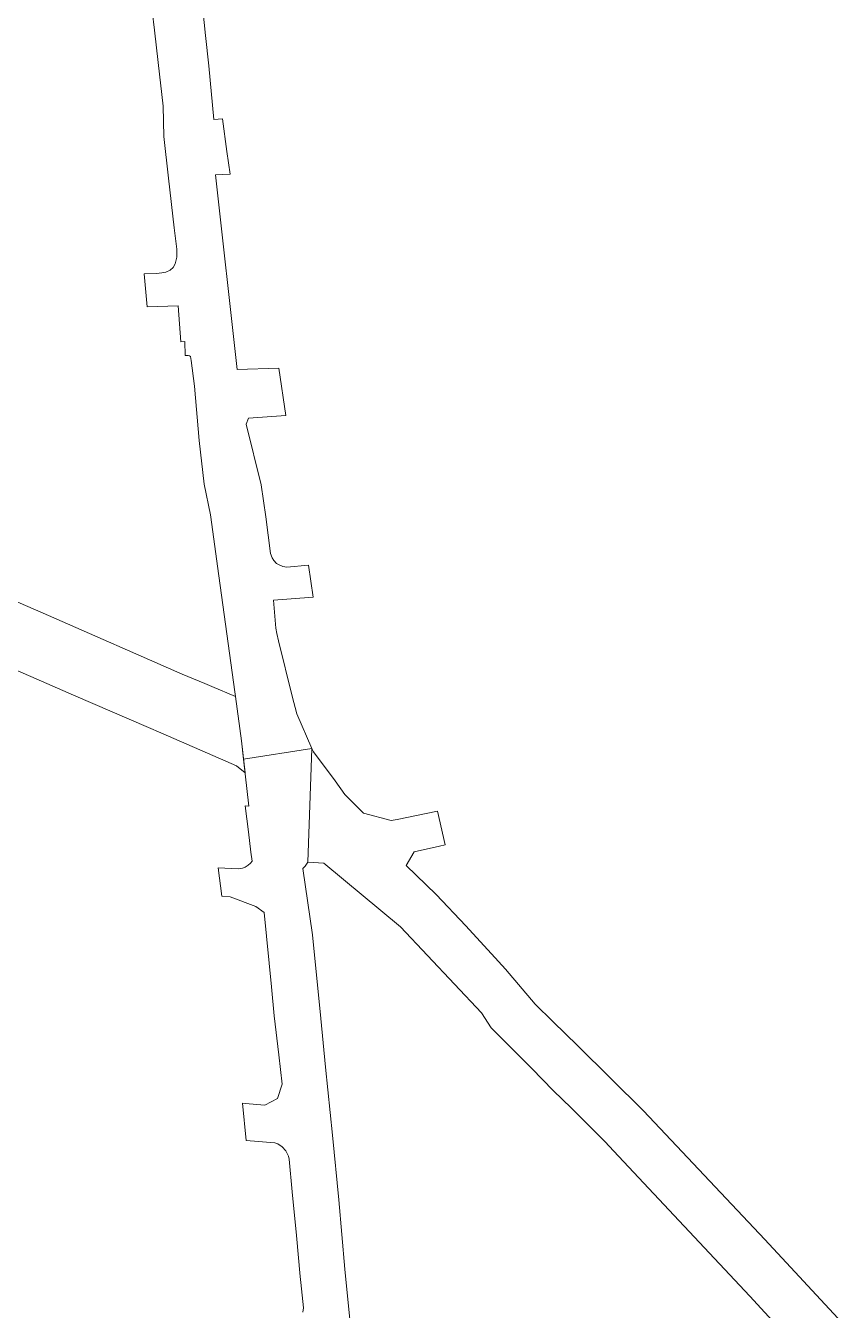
# Model space of a CAD drawing. Header units: inches. Extents: x 704148 to 723432, y 7075344 to 7101810.
# Drawn here: x 714838.8 to 715130.2, y 7082841.9 to 7083300.6 of the extents above; entities that cross this region are included whole.
import ezdxf

# ---------------------------------------------------------------- set-up
doc = ezdxf.new("R2010")
doc.units = ezdxf.units.IN
doc.header["$MEASUREMENT"] = 0
doc.layers.add('gisdb.gisadmin', color=7, linetype='Continuous', lineweight=9, true_color=0xccf5fc)

msp = doc.modelspace()

# ---------------------------------------------------------------- linework, layer by layer
at = {"layer": 'gisdb.gisadmin'}
for points in [[(714901.9689, 7083306.3867), (714902.96, 7083297.12), (714904.15, 7083286.27), (714905.9016, 7083267.0861), (714908.99, 7083267.36), (714910.5924, 7083255.7441), (714911.7182, 7083247.5832), (714906.4465, 7083247.391), (714914.2618, 7083177.8286), (714929.0903, 7083178.3692), (714931.6321, 7083161.4238), (714918.23, 7083160.49), (714917.5, 7083158.33), (714922.8, 7083136.67), (714924.5, 7083125.25), (714926.13, 7083112.2), (714926.77, 7083110.59), (714927.35, 7083109.61), (714928.29, 7083108.62), (714929.17, 7083108.08), (714930.48, 7083107.53), (714931.95, 7083107.26), (714939.6433, 7083108.0155), (714941.3536, 7083096.6136), (714927.22, 7083095.45), (714928.0538, 7083085.4715), (714928.3733, 7083083.5788), (714929.03, 7083080.93), (714933.9074, 7083061.1745), (714935.51, 7083054.91), (714940.9, 7083042.5), (714916.5056, 7083038.7165), (714915.781, 7083045.2369), (714913.5958, 7083061.0515), (714913.3563, 7083062.7845), (714907.6394, 7083104.1574), (714904.7013, 7083125.9604), (714902.49, 7083136.87), (714900.67, 7083152.52), (714898.95, 7083171.87), (714897.8081, 7083181.1345), (714897.57, 7083182.5), (714897.26, 7083182.79), (714896.77, 7083182.91), (714895.72, 7083182.9), (714895.59, 7083187.84), (714894.17, 7083187.72), (714893.18, 7083200.66), (714882.0634, 7083200.2968), (714881.0673, 7083212.069), (714885.4, 7083212.16), (714887.32, 7083212.38), (714888.77, 7083212.65), (714890.34, 7083213.36), (714891.43, 7083214.29), (714892.16, 7083215.65), (714892.69, 7083218.01), (714892.73, 7083220.79), (714891.78, 7083228.44), (714889.72, 7083246.17), (714888.01, 7083261.09), (714887.83, 7083271.95), (714886.08, 7083287.48), (714884.75, 7083299.03), (714883.87, 7083305.96)], [(714818.4127, 7083102.3749), (714846.9131, 7083090.0016), (714894.5867, 7083069.0995), (714902.7437, 7083065.7629), (714905.1962, 7083064.6981), (714913.5958, 7083061.0515), (714915.781, 7083045.2369), (714917.0495, 7083033.8225), (714913.9683, 7083036.3608), (714910.2104, 7083037.9922), (714886.9563, 7083048.088), (714882.6052, 7083049.977), (714855.8622, 7083061.5874), (714824.4726, 7083075.2151)], [(714937.72, 7082841.29), (714937.9098, 7082842.8217), (714936.98, 7082851.8), (714936.77, 7082854.03), (714935.36, 7082868.65), (714933.86, 7082884.26), (714932.74, 7082895.9), (714932.52, 7082896.92), (714931.63, 7082898.87), (714930.35, 7082900.3), (714928.71, 7082901.38), (714927.65, 7082901.7), (714917.4445, 7082902.6069), (714916.1828, 7082915.8543), (714917.09, 7082915.8), (714924.11, 7082915.14), (714928.6, 7082917.52), (714930.3162, 7082922.693), (714929.14, 7082933.11), (714927.46, 7082947.05), (714926.51, 7082957.48), (714923.8374, 7082983.9193), (714920.95, 7082986.13), (714911.72, 7082989.57), (714908.764, 7082989.7677), (714907.4317, 7082999.8837), (714914.76, 7082999.55), (714916.16, 7082999.75), (714917.14, 7083000.16), (714918.2, 7083000.88), (714919.01, 7083001.64), (714919.54, 7083002.34), (714919.1467, 7083005.5541), (714918.26, 7083012.8), (714917.05, 7083022.01), (714918.37, 7083021.94), (714916.5056, 7083038.7165), (714940.9, 7083042.5), (714939.49, 7083001.91), (714938.4449, 7083000.5739), (714937.73, 7082999.66), (714941.14, 7082976.05), (714944.08, 7082946.09), (714945.8, 7082928.7), (714948.2, 7082904.44), (714950.49, 7082881.37), (714952.67, 7082856.63), (714955.1, 7082831.5)], [(715107.86, 7082835.28), (715097.1718, 7082846.946), (715062.903, 7082883.5263), (715048.5525, 7082898.8335), (715045.531, 7082902.0385), (715033.5345, 7082914.1205), (715027.06, 7082920.41), (715019.42, 7082928.29), (715004.8858, 7082942.7303), (715001.46, 7082948.12), (714972.47, 7082978.89), (714945.11, 7083001.59), (714939.49, 7083001.91), (714940.9, 7083042.5), (714941.43, 7083041.29), (714949.16, 7083030.98), (714952.62, 7083026.16), (714959.27, 7083019.5), (714969.25, 7083016.78), (714971.3097, 7083017.1944), (714985.759, 7083020.1015), (714988.4261, 7083008.0996), (714986.473, 7083007.6619), (714977.45, 7083005.64), (714974.56, 7083000.76), (714985.26, 7082990.44), (714995.84, 7082979.26), (715007.5464, 7082966.4556), (715010.02, 7082963.75), (715020.55, 7082951.26), (715026.9077, 7082945.0318), (715035.77, 7082936.35), (715059.243, 7082913.1659), (715102.5279, 7082867.2222), (715130.1937, 7082837.4329)]]:
    msp.add_lwpolyline(points, dxfattribs=at)

doc.saveas('drawing.dxf')
